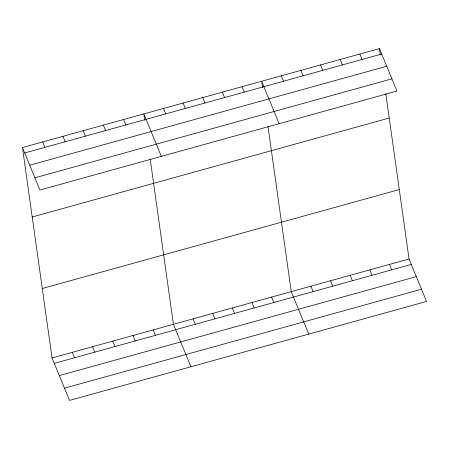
<?xml version="1.0" encoding="UTF-8"?>
<svg xmlns="http://www.w3.org/2000/svg" width="449" height="449" viewBox="0 0 449 449"><rect width="100%" height="100%" fill="white"/><g stroke="black" fill="none" stroke-linecap="round" stroke-linejoin="round"><path stroke-width="0.67" d="M22.45 147.553L379.456 48.599L396.955 91.057L39.95 190.011L22.45 147.553L52.045 357.943L69.544 400.401L426.55 301.447L409.05 258.989L385.803 93.729M24.689 152.98L381.689 54.026M29.724 165.198L386.729 66.244M34.915 177.793L391.921 78.839M32.216 216.979L389.221 118.025M42.279 288.511L399.284 189.557M52.045 357.943L409.05 258.989M54.278 363.37L411.284 264.416M59.319 375.589L416.324 276.635M64.51 388.183L421.51 289.229M359.817 54.043L362.057 59.464M340.185 59.481L342.419 64.909M320.547 64.925L322.786 70.353M389.412 264.427L391.651 269.855M300.914 70.37L303.148 75.797M369.78 269.871L372.013 275.299M281.276 75.808L283.515 81.235M350.141 275.316L352.381 280.743M279.143 123.711L261.644 81.252L262.525 87.499M330.509 280.76L332.743 286.181M242.005 86.696L244.245 92.124M310.871 286.198L313.11 291.626M222.373 92.14L224.612 97.562M308.738 334.101L291.238 291.642L267.991 126.382M202.74 97.579L204.974 103.006M271.6 297.086L273.839 302.514M183.102 103.023L185.342 108.45M251.968 302.525L254.201 307.952M163.47 108.467L165.703 113.889M232.329 307.969L234.569 313.396M161.331 156.37L143.832 113.906L144.713 120.158M212.697 313.413L214.931 318.841M123.604 119.513L125.838 124.94M193.059 318.852L195.298 324.279M103.371 125.119L105.61 130.547M190.926 366.76L173.426 324.296L150.179 159.036M83.144 130.732L85.377 136.154M153.193 329.903L155.433 335.33M62.911 136.339L65.15 141.766M132.966 335.51L135.2 340.937M42.683 141.946L44.917 147.373M112.733 341.117L114.972 346.544M92.505 346.729L94.739 352.151M72.272 352.336L74.512 357.758M379.456 48.599L380.337 54.845"/></g></svg>
